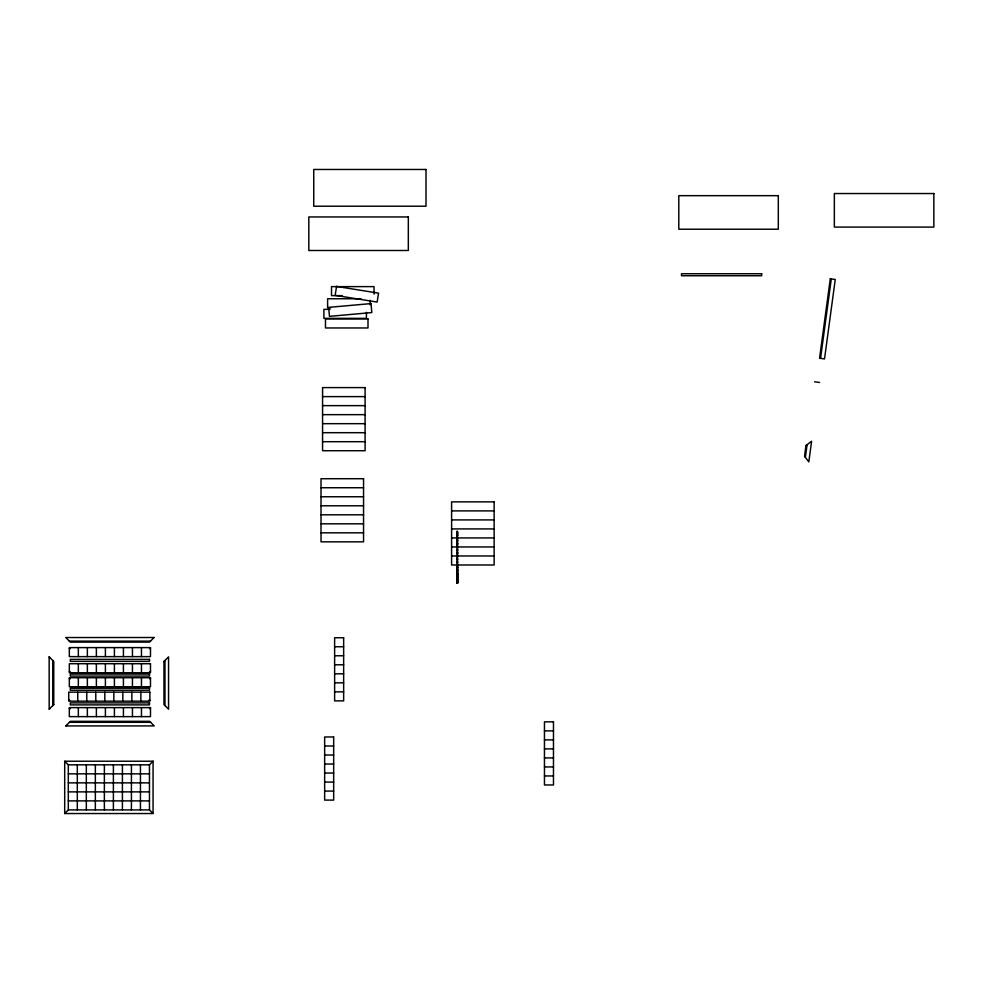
<?xml version="1.0" encoding="UTF-8"?>
<svg xmlns="http://www.w3.org/2000/svg" width="983" height="983" viewBox="0 0 983 983"><rect width="100%" height="100%" fill="white"/><g stroke="black" fill="none" stroke-linecap="round" stroke-linejoin="round"><path stroke-width="1.47" d="M805.384 457.378L807.104 444.685M820.547 358.377L831.286 278.939M65.861 725.909L70.457 721.325L149.613 721.325L154.196 725.909L65.849 725.933L66.328 725.442M64.755 761.284L68.306 764.835L68.306 809.918L64.694 813.531L153.065 813.531L153.065 761.223L64.694 761.223L64.694 813.531L65.431 812.794M53.758 704.565L49.175 709.161L49.15 656.877L53.758 661.485L53.758 704.565L52.763 705.573L52.763 660.478M49.261 709.062L49.887 708.448M163.952 661.485L164.96 660.478L164.96 705.573L168.56 709.173L168.56 656.877L163.952 661.485L163.952 704.565L164.96 705.573M68.306 764.835L149.465 764.835L153.065 761.223M342.145 295.637L331.517 295.637L331.517 286.618L374.044 286.618L374.044 294.126M361.019 298.758L327.609 298.758L327.609 307.777L330.644 307.777M329.981 309.35L323.899 309.35L323.899 318.357L366.426 318.357L366.426 312.348M322.571 396.616L365.098 396.616M322.571 405.635L365.098 405.635M322.571 414.654L365.098 414.654M322.571 423.673L365.098 423.673M322.571 432.692L365.098 432.692M322.571 441.699L365.098 441.699M321.023 487.74L363.55 487.74M321.023 496.759L363.55 496.759M321.023 505.778L363.55 505.778M451.602 510.89L494.13 510.89M321.023 514.797L363.55 514.797M451.602 519.909L494.13 519.909M321.023 523.816L363.55 523.816M451.602 528.915L494.13 528.915M457.623 532.196L456.984 532.196L457.623 533.769M456.984 532.7L457.623 532.7M321.023 532.823L363.55 532.823M456.984 533.265L457.623 533.265M457.623 534.678L457.107 536.263M456.984 535.194L457.623 535.194M456.984 535.674L457.623 535.674M457.623 537.369L456.984 538.77L457.623 538.77M451.602 537.934L494.13 537.934M456.984 538.266L457.623 538.266M457.623 540.208L457.107 541.559M456.984 540.724L457.623 540.724M456.984 541.019L457.623 541.019M457.623 543.194L456.984 543.194L457.623 544.385M456.984 543.697L457.623 543.697M456.984 543.894L457.623 543.894M457.623 546.29L456.984 546.29L457.623 547.347M456.984 546.867L457.623 546.769M451.602 546.953L494.13 546.953M457.623 549.448L456.984 550.357L457.623 550.357M456.984 549.902L457.623 549.902M457.623 552.63L456.984 553.404L457.623 553.404M456.984 552.962L457.623 552.962M456.984 553.073L457.623 553.073M457.623 555.825L457.107 556.673M451.602 555.973L494.13 555.973M456.984 556.243L457.623 556.243M457.623 559.057L456.984 558.983L457.623 559.425M456.984 562.006L457.623 562.006L456.984 562.411M456.984 562.35L457.623 562.411M456.984 564.856L457.623 564.856M456.984 565.151L457.623 565.151M457.623 565.36L456.984 564.549M457.623 566.491L456.984 566.491L457.623 568.162M456.984 567.007L457.623 567.007M456.984 567.572L457.623 567.572M456.984 567.83L457.623 567.904M457.623 569.096L456.984 569.096L457.623 570.791M456.984 569.599L457.623 569.599M456.984 570.128L457.623 570.079M456.984 570.337L457.623 570.337M456.984 570.582L457.623 570.582M457.623 571.504L456.984 571.504L457.623 573.224M456.984 572.008L457.623 572.008M456.984 572.573L457.623 572.647M456.984 573.064L457.623 573.064M457.623 573.716L456.984 573.716L457.623 575.436L456.984 575.325M456.984 574.195L457.623 574.195M456.984 574.637L457.623 574.637M456.984 574.748L457.623 574.846M457.623 575.694L456.984 575.694L456.984 583.177L457.623 583.177L457.488 531.275M456.984 576.149L457.623 576.149M456.984 576.874L457.623 576.874M456.984 577.857L457.623 577.857M456.984 578.188L457.623 578.188M456.984 578.864L457.623 578.864M456.984 579.085L457.623 579.085M456.984 579.282L457.623 579.282M456.984 579.491L457.623 579.54M456.984 580.031L457.623 580.031M456.984 580.117L457.623 580.117M457.623 580.412L456.984 580.412L457.623 580.609M456.984 581.211L457.623 581.236M456.984 581.297L457.623 581.371M456.984 581.678L457.623 581.617M456.984 581.752L457.623 581.825M456.984 581.948L457.623 581.948M456.984 582.169L457.623 582.169M456.984 582.354L457.623 582.354M456.984 582.514L457.623 582.514M456.984 582.71L457.623 582.796M456.984 583.005L457.623 582.919M69.326 641.125L150.485 641.125M334.625 646.753L343.645 646.753M69.326 648.62L70.321 648.62M149.49 648.62L150.485 648.62M334.625 655.772L343.645 655.772M334.625 664.791L343.645 664.791M69.326 671.745L70.321 671.745M149.49 671.745L150.485 671.745M334.625 673.81L343.645 673.81M69.326 678.712L70.321 678.712M149.49 678.712L150.485 678.712M334.625 682.829L343.645 682.829M334.625 691.848L343.645 691.848M68.724 700.154L69.732 700.154M148.888 700.154L149.883 700.154M69.326 708.62L70.321 708.62M149.49 708.62L150.485 708.62M69.449 722.321L150.608 722.321M544.459 730.861L553.478 730.861M544.459 739.88L553.478 739.88M324.648 745.999L333.667 745.999M544.459 748.899L553.478 748.899M324.648 755.018L333.667 755.018M544.459 757.918L553.478 757.918M324.648 764.037L333.667 764.037M544.459 766.937L553.478 766.937M324.648 773.056L333.667 773.056M68.306 773.842L149.465 773.842M544.459 775.956L553.478 775.956M324.648 782.075L333.667 782.075M68.306 782.861L149.465 782.861M324.648 791.082L333.667 791.082M68.306 791.88L149.465 791.88M68.306 800.899L149.465 800.899M68.306 809.918L149.465 809.918L152.697 813.15M814.588 381.785L819.564 382.461M50.022 657.738L49.175 656.89M457.107 531.275L457.107 582.894M370.124 300.257L370.124 304.767M149.465 764.835L149.465 809.918M141.466 647.613L141.466 656.632M141.466 663.722L141.466 672.741M141.466 677.717L141.466 686.736M141.466 707.613L141.466 716.632M140.864 692.143L140.864 701.162M140.446 764.835L140.446 809.918M132.447 647.613L132.447 656.632M132.447 663.722L132.447 672.741M132.447 677.717L132.447 686.736M132.447 707.613L132.447 716.632M131.845 692.143L131.845 701.162M131.427 764.835L131.427 809.918M123.428 647.613L123.428 656.632M123.428 663.722L123.428 672.741M123.428 677.717L123.428 686.736M123.428 707.613L123.428 716.632M122.826 692.143L122.826 701.162M122.408 764.835L122.408 809.918M114.409 647.613L114.409 656.632M114.409 663.722L114.409 672.741M114.409 677.717L114.409 686.736M114.409 707.613L114.409 716.632M113.819 692.143L113.819 701.162M113.389 764.835L113.389 809.918M105.402 647.613L105.402 656.632M105.402 663.722L105.402 672.741M105.402 677.717L105.402 686.736M105.402 707.613L105.402 716.632M104.8 692.143L104.8 701.162M104.37 764.835L104.37 809.918M96.383 647.613L96.383 656.632M96.383 663.722L96.383 672.741M96.383 677.717L96.383 686.736M96.383 707.613L96.383 716.632M95.781 692.143L95.781 701.162M95.351 764.835L95.351 809.918M87.364 647.613L87.364 656.632M87.364 663.722L87.364 672.741M87.364 677.717L87.364 686.736M87.364 707.613L87.364 716.632M86.762 692.143L86.762 701.162M86.332 764.835L86.332 809.918M78.345 647.613L78.345 656.632M78.345 663.722L78.345 672.741M78.345 677.717L78.345 686.736M78.345 707.613L78.345 716.632M77.743 692.143L77.743 701.162M77.313 764.835L77.313 809.918M805.974 445.545L804.524 456.259L808.812 461.887L811.614 441.244L805.974 445.545M830.291 278.816L819.552 358.242L824.516 358.918L835.255 279.479L830.291 278.816M336.567 286.434L335.142 295.342L377.128 302.064L378.553 293.155L336.567 286.434M154.098 637.512L149.49 642.12L70.321 642.12L65.738 637.537L154.098 637.512M371.021 303.587L328.654 307.372L329.465 316.354L371.82 312.569L371.021 303.587M426.008 169.469L313.737 169.469L313.737 206.221L426.008 206.221L426.008 169.469M933.85 193.54L834.346 193.54L834.346 227.085L933.85 227.085L933.85 193.54M778.303 195.666L678.798 195.666L678.798 229.211L778.303 229.211L778.303 195.666M408.326 216.948L308.822 216.948L308.822 250.493L408.326 250.493L408.326 216.948M761.665 273.741L681.514 273.741L681.514 275.744L761.665 275.744L761.665 273.741M367.998 318.947L325.471 318.947L325.471 327.966L367.998 327.966L367.998 318.947M365.098 387.597L322.571 387.597L322.571 450.718L365.098 450.718L365.098 387.597M363.55 478.721L321.023 478.721L321.023 541.842L363.55 541.842L363.55 478.721M494.13 501.871L451.602 501.871L451.602 564.992L494.13 564.992L494.13 501.871M457.623 576.542L456.984 576.542L457.623 576.591M457.623 577.34L456.984 577.34L457.623 577.39M343.645 637.734L334.625 637.734L334.625 700.867L343.645 700.867L343.645 637.734M150.485 647.613L69.326 647.613L69.326 656.632L150.485 656.632L150.485 647.613M149.49 659.36L70.321 659.36L70.321 661.362L149.49 661.362L149.49 659.36M150.485 663.722L69.326 663.722L69.326 672.741L150.485 672.741L150.485 663.722M149.49 674.068L70.321 674.068L70.321 676.071L149.49 676.071L149.49 674.068M150.485 677.717L69.326 677.717L69.326 686.736L150.485 686.736L150.485 677.717M149.49 688.211L70.321 688.211L70.321 690.213L149.49 690.213L149.49 688.211M149.883 692.143L68.724 692.143L68.724 701.162L149.883 701.162L149.883 692.143M149.49 702.882L70.321 702.882L70.321 704.885L149.49 704.885L149.49 702.882M150.485 707.613L69.326 707.613L69.326 716.632L150.485 716.632L150.485 707.613M553.478 721.841L544.459 721.841L544.459 784.975L553.478 784.975L553.478 721.841M333.667 736.98L324.648 736.98L324.648 800.101L333.667 800.101L333.667 736.98"/></g></svg>
